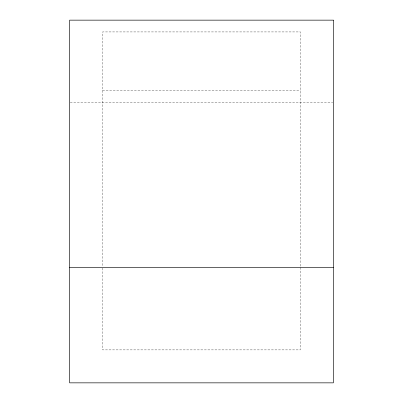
<?xml version="1.0" encoding="UTF-8"?>
<svg xmlns="http://www.w3.org/2000/svg" width="403" height="403" viewBox="0 0 403 403"><rect width="100%" height="100%" fill="white"/><g stroke="black" fill="none" stroke-linecap="round" stroke-linejoin="round"><path stroke-width="0.3" stroke-dasharray="2.02 1.51" d="M102.584 90.806L300.416 90.806M70.238 102.584L332.762 102.584M300.416 266.192L300.416 31.928L102.584 31.928L102.584 266.192M300.416 267.446L300.416 349.88L102.584 349.88L102.584 267.446"/><path stroke-width="0.6" d="M69.608 267.446L333.392 267.446M333.392 20.15L69.608 20.15L69.608 382.85L333.392 382.85L333.392 20.15"/></g></svg>
